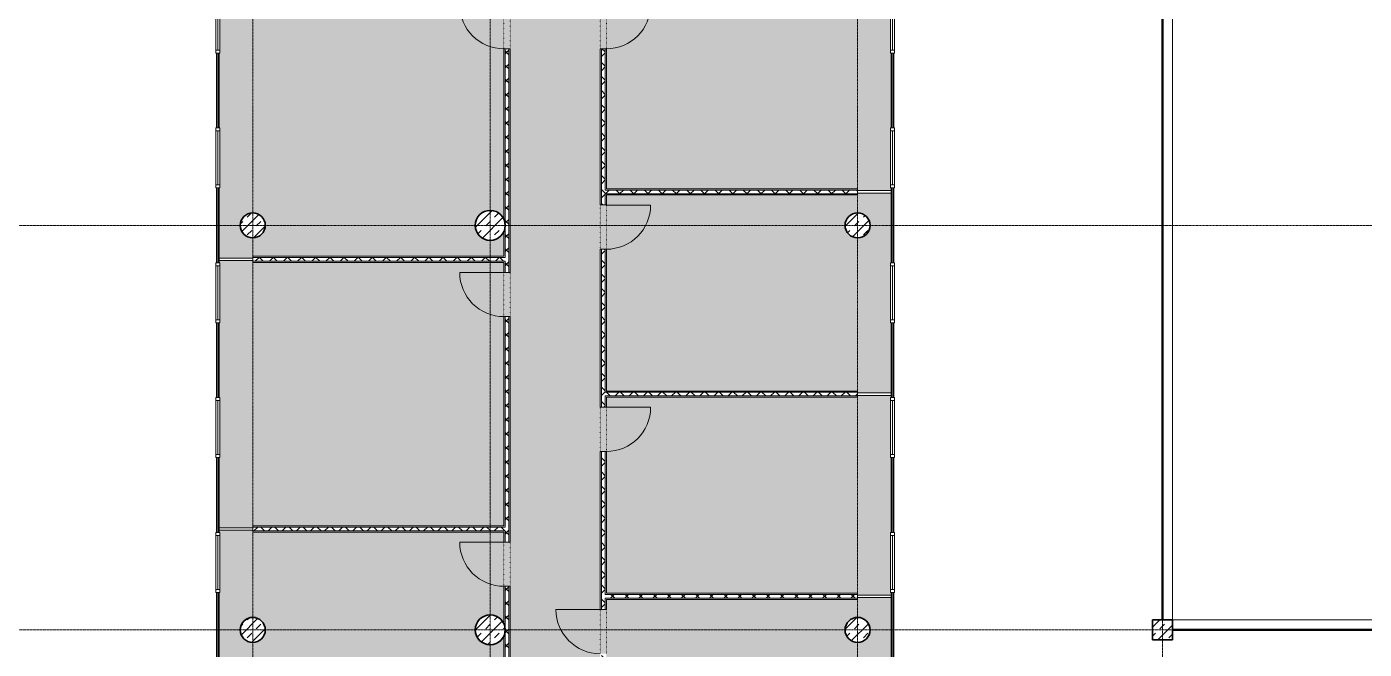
# Model space of a CAD drawing. Header units: millimetres. Extents: x -309577 to 26510, y -302335 to 26695.
# Drawn here: x -248461 to -221701, y -272592 to -260125 of the extents above; entities that cross this region are included whole.
import ezdxf

# ---------------------------------------------------------------- set-up
doc = ezdxf.new("R2010")
doc.units = ezdxf.units.MM
doc.linetypes.add('Rasterlinie', pattern=[22.225, 12.7, -3.175, 3.175, -3.175])
doc.linetypes.add('Über Schnittebene 1', pattern=[1, 0, -1])
for name, color, linetype, lineweight in [('A-DOOR', 1, 'Continuous', 9), ('A-FLOR-OTLN', 6, 'Continuous', 9), ('A-FLOR-PATT', 8, 'Continuous', 9), ('A-GLAZ', 6, 'Continuous', 9), ('A-GLAZ-FRAM', 6, 'Continuous', 9), ('A-GLAZ-GLAS', 6, 'Continuous', 9), ('A-WALL', 2, 'Continuous', 9), ('A-WALL-PATT', 2, 'Continuous', 35), ('S-COLS', 6, 'Continuous', 9), ('S-GRID', 1, 'Continuous', 9)]:
    doc.layers.add(name, color=color, linetype=linetype, lineweight=lineweight)
pattern_1 = [(180, (0, 0), (-6e-14, -500), [])]
pattern_2 = [(45, (0, 0), (-141.42136, 141.42136), []), (135, (0, 0), (-141.42136, -141.42136), [])]

# ---------------------------------------------------------------- blocks, each defined once
blk = doc.blocks.new('STB Stütze - rund - STB d_60-V26-Ebene 1')
at = {"layer": 'S-COLS'}
h = blk.add_hatch(dxfattribs=at)
h.set_pattern_fill('FP_25', color=256, style=0, pattern_type=2)
h.set_pattern_definition([(45, (239188.7, 272202.99), (-179.60512, 179.60512), []), (45, (239368.3, 272202.99), (-179.60512, 179.60512), [127, -127])])
h.paths.add_polyline_path([(0, -300), (59, -294), (115, -277), (167, -249), (212, -212), (249, -167), (277, -115), (294, -59), (300, 0), (294, 59), (277, 115), (249, 167), (212, 212), (167, 249), (115, 277), (59, 294), (0, 300), (-59, 294), (-115, 277), (-167, 249), (-212, 212), (-249, 167), (-277, 115), (-294, 59), (-300, 0), (-294, -59), (-277, -115), (-249, -167), (-212, -212), (-167, -249), (-115, -277), (-59, -294)], flags=0)
at = {"layer": 'S-COLS', "lineweight": 35}
for start, end in [(360, 180), (180, 360)]:
    blk.add_arc((0, 0), 300, start, end, dxfattribs=at)
blk = doc.blocks.new('STB Stütze - rund - STB d_60-V27-Ebene 1')
at = {"layer": 'S-COLS'}
h = blk.add_hatch(dxfattribs=at)
h.set_pattern_fill('FP_26', color=256, style=0, pattern_type=2)
h.set_pattern_definition([(45, (239188.7, 264102.99), (-179.60512, 179.60512), []), (45, (239368.3, 264102.99), (-179.60512, 179.60512), [127, -127])])
h.paths.add_polyline_path([(0, -300), (59, -294), (115, -277), (167, -249), (216, -208), (249, -167), (277, -115), (294, -59), (300, 0), (294, 59), (277, 115), (249, 167), (212, 212), (167, 249), (115, 277), (59, 294), (0, 300), (-59, 294), (-115, 277), (-167, 249), (-212, 212), (-249, 167), (-277, 115), (-294, 59), (-300, 0), (-294, -59), (-277, -115), (-249, -167), (-212, -212), (-167, -249), (-115, -277), (-59, -294)], flags=0)
at = {"layer": 'S-COLS', "lineweight": 35}
for start, end in [(360, 180), (180, 360)]:
    blk.add_arc((0, 0), 300, start, end, dxfattribs=at)
blk = doc.blocks.new('STB Stütze - rund - STB d_50-V31-Ebene 1')
at = {"layer": 'S-COLS'}
h = blk.add_hatch(dxfattribs=at)
h.set_pattern_fill('FP_30', color=256, style=0, pattern_type=2)
h.set_pattern_definition([(45, (243938.7, 264102.99), (-179.60512, 179.60512), []), (45, (244118.3, 264102.99), (-179.60512, 179.60512), [127, -127])])
h.paths.add_polyline_path([(0, -250), (56, -244), (108, -225), (156, -195), (195, -156), (225, -108), (244, -56), (250, 0), (244, 56), (225, 108), (195, 156), (156, 195), (108, 225), (56, 244), (0, 250), (-56, 244), (-108, 225), (-156, 195), (-195, 156), (-225, 108), (-244, 56), (-250, 0), (-244, -56), (-225, -108), (-195, -156), (-156, -195), (-108, -225), (-56, -244)], flags=0)
at = {"layer": 'S-COLS', "lineweight": 35}
for start, end in [(360, 180), (180, 360)]:
    blk.add_arc((0, 0), 250, start, end, dxfattribs=at)
blk = doc.blocks.new('STB Stütze - rund - STB d_50-V32-Ebene 1')
at = {"layer": 'S-COLS'}
h = blk.add_hatch(dxfattribs=at)
h.set_pattern_fill('FP_31', color=256, style=0, pattern_type=2)
h.set_pattern_definition([(45, (231838.7, 264102.99), (-179.60512, 179.60512), []), (45, (232018.3, 264102.99), (-179.60512, 179.60512), [127, -127])])
h.paths.add_polyline_path([(0, -250), (56, -244), (108, -225), (156, -195), (195, -156), (225, -108), (244, -56), (250, 0), (244, 56), (225, 108), (195, 156), (156, 195), (108, 225), (56, 244), (0, 250), (-56, 244), (-108, 225), (-156, 195), (-195, 156), (-225, 108), (-244, 56), (-250, 0), (-244, -56), (-225, -108), (-195, -156), (-156, -195), (-108, -225), (-56, -244)], flags=0)
at = {"layer": 'S-COLS', "lineweight": 35}
for start, end in [(360, 180), (180, 360)]:
    blk.add_arc((0, 0), 250, start, end, dxfattribs=at)
blk = doc.blocks.new('STB Stütze - rund - STB d_50-V33-Ebene 1')
at = {"layer": 'S-COLS'}
h = blk.add_hatch(dxfattribs=at)
h.set_pattern_fill('FP_32', color=256, style=0, pattern_type=2)
h.set_pattern_definition([(45, (243938.7, 272202.99), (-179.60512, 179.60512), []), (45, (244118.3, 272202.99), (-179.60512, 179.60512), [127, -127])])
h.paths.add_polyline_path([(0, -250), (56, -244), (108, -225), (156, -195), (195, -156), (225, -108), (244, -56), (250, 0), (244, 56), (225, 108), (195, 156), (156, 195), (108, 225), (56, 244), (0, 250), (-56, 244), (-108, 225), (-156, 195), (-195, 156), (-225, 108), (-244, 56), (-250, 0), (-244, -56), (-225, -108), (-195, -156), (-156, -195), (-108, -225), (-56, -244)], flags=0)
at = {"layer": 'S-COLS', "lineweight": 35}
for start, end in [(360, 180), (180, 360)]:
    blk.add_arc((0, 0), 250, start, end, dxfattribs=at)
blk = doc.blocks.new('STB Stütze - rund - STB d_50-V34-Ebene 1')
at = {"layer": 'S-COLS'}
h = blk.add_hatch(dxfattribs=at)
h.set_pattern_fill('FP_33', color=256, style=0, pattern_type=2)
h.set_pattern_definition([(45, (231838.7, 272202.99), (-179.60512, 179.60512), []), (45, (232018.3, 272202.99), (-179.60512, 179.60512), [127, -127])])
h.paths.add_polyline_path([(0, -250), (56, -244), (108, -225), (156, -195), (195, -156), (225, -108), (244, -56), (250, 0), (244, 56), (225, 108), (195, 156), (156, 195), (108, 225), (56, 244), (0, 250), (-56, 244), (-108, 225), (-156, 195), (-195, 156), (-225, 108), (-244, 56), (-250, 0), (-244, -56), (-225, -108), (-195, -156), (-156, -195), (-108, -225), (-56, -244)], flags=0)
at = {"layer": 'S-COLS', "lineweight": 35}
for start, end in [(360, 180), (180, 360)]:
    blk.add_arc((0, 0), 250, start, end, dxfattribs=at)
blk = doc.blocks.new('Systemelement - Metallpanel-250422-Ebene 1')
at = {"layer": 'A-GLAZ'}
h = blk.add_hatch(dxfattribs=at)
h.set_pattern_fill('FP_15', color=256, style=0, pattern_type=2)
h.set_pattern_definition(pattern_1)
h.paths.add_polyline_path([(750, 25), (-750, 25), (-750, 15), (750, 15)], flags=0)
h.paths.add_polyline_path([(750, -15), (-750, -15), (-750, -25), (750, -25)], flags=0)
for p, q in [((-750, 25), (655, 25)), ((705, 25), (750, 25)), ((750, -25), (-750, -25))]:
    blk.add_line(p, q, dxfattribs=at)
blk = doc.blocks.new('Systemelement - Metallpanel-V11-Ebene 1')
at = {"layer": 'A-GLAZ'}
h = blk.add_hatch(dxfattribs=at)
h.set_pattern_fill('FP_15', color=256, style=0, pattern_type=2)
h.set_pattern_definition(pattern_1)
h.paths.add_polyline_path([(750, 25), (-750, 25), (-750, 15), (750, 15)], flags=0)
h.paths.add_polyline_path([(750, -15), (-750, -15), (-750, -25), (750, -25)], flags=0)
for p, q in [((-750, 25), (750, 25)), ((750, -25), (-750, -25))]:
    blk.add_line(p, q, dxfattribs=at)
blk = doc.blocks.new('Drehflügel 1-flg - Stahlzarge1 - 88_5 x 2_26-266604-Ebene 1')
at = {"layer": 'A-DOOR', "linetype": 'Über Schnittebene 1'}
for p, q in [((442, 48), (-443, 48)), ((-443, -77), (442, -77))]:
    blk.add_line(p, q, dxfattribs=at)
at = {"layer": 'A-DOOR'}
blk.add_line((442, -962), (442, -77), dxfattribs=at)
blk.add_arc((442, -77), 885, 180, 270, dxfattribs=at)
blk = doc.blocks.new('Drehflügel 1-flg - Stahlzarge1 - 88_5 x 2_26-266603-Ebene 1')
at = {"layer": 'A-DOOR'}
blk.add_line((442, 962), (442, 77), dxfattribs=at)
at = {"layer": 'A-DOOR', "linetype": 'Über Schnittebene 1'}
for p, q in [((-443, 77), (442, 77)), ((442, -48), (-443, -48))]:
    blk.add_line(p, q, dxfattribs=at)
at = {"layer": 'A-DOOR'}
blk.add_arc((442, 77), 885, 90, 180, dxfattribs=at)
blk = doc.blocks.new('Systemelement - Holzverschalung-250436-Ebene 1')
at = {"layer": 'A-GLAZ'}
for p, q in [((337.5, 25), (-337.5, 25)), ((-337.5, 25), (-337.5, -25)), ((337.5, -25), (337.5, 25)), ((-337.5, -25), (337.5, -25))]:
    blk.add_line(p, q, dxfattribs=at)
blk = doc.blocks.new('Fensterelement 1-flg - Standard-250448-Ebene 1')
at = {"layer": 'A-GLAZ-FRAM'}
for p, q in [((-600, -40), (-600, 40)), ((-600, 40), (-540, 40)), ((-540, 40), (-540, -40)), ((540, 40), (-540, 40)), ((540, -40), (540, 40)), ((540, 40), (600, 40)), ((600, 40), (600, -40)), ((-540, -40), (-600, -40)), ((-540, -40), (540, -40)), ((600, -40), (540, -40))]:
    blk.add_line(p, q, dxfattribs=at)
at = {"layer": 'A-GLAZ-GLAS'}
blk.add_line((-540, 0), (540, 0), dxfattribs=at)
blk = doc.blocks.new('Systemelement - Verglasung-250449-Ebene 1')
at = {"layer": 'A-GLAZ'}
for p, q in [((750, 15), (-750, 15)), ((-750, -15), (750, -15))]:
    blk.add_line(p, q, dxfattribs=at)
blk = doc.blocks.new('Systemelement - Metallpanel-250483-Ebene 1')
at = {"layer": 'A-GLAZ'}
h = blk.add_hatch(dxfattribs=at)
h.set_pattern_fill('FP_17', color=256, style=0, pattern_type=2)
h.set_pattern_definition(pattern_1)
h.paths.add_polyline_path([(750, -15), (-750, -15), (-750, -25), (750, -25)], flags=0)
h.paths.add_polyline_path([(750, 25), (-750, 25), (-750, 15), (750, 15)], flags=0)
for p, q in [((-750, 25), (750, 25)), ((-695, -25), (-750, -25)), ((750, -25), (-645, -25))]:
    blk.add_line(p, q, dxfattribs=at)
blk = doc.blocks.new('Systemelement - Metallpanel-V17-Ebene 1')
at = {"layer": 'A-GLAZ'}
h = blk.add_hatch(dxfattribs=at)
h.set_pattern_fill('FP_17', color=256, style=0, pattern_type=2)
h.set_pattern_definition(pattern_1)
h.paths.add_polyline_path([(750, 25), (-750, 25), (-750, 15), (750, 15)], flags=0)
h.paths.add_polyline_path([(750, -15), (-750, -15), (-750, -25), (750, -25)], flags=0)
for p, q in [((-750, 25), (750, 25)), ((750, -25), (-750, -25))]:
    blk.add_line(p, q, dxfattribs=at)
blk = doc.blocks.new('Systemelement - Metallpanel-V19-Ebene 1')
at = {"layer": 'A-GLAZ'}
h = blk.add_hatch(dxfattribs=at)
h.set_pattern_fill('FP_17', color=256, style=0, pattern_type=2)
h.set_pattern_definition(pattern_1)
h.paths.add_polyline_path([(750, 25), (-750, 25), (-750, 15), (750, 15)], flags=0)
h.paths.add_polyline_path([(750, -15), (-750, -15), (-750, -25), (750, -25)], flags=0)
for p, q in [((-750, 25), (750, 25)), ((655, -25), (-750, -25)), ((750, -25), (705, -25))]:
    blk.add_line(p, q, dxfattribs=at)
blk = doc.blocks.new('Fensterelement 1-flg - Standard-250493-Ebene 1')
at = {"layer": 'A-GLAZ-FRAM'}
for p, q in [((-540, 40), (-600, 40)), ((-600, 40), (-600, -40)), ((-540, -40), (-540, 40)), ((-540, 40), (540, 40)), ((600, 40), (540, 40)), ((540, 40), (540, -40)), ((600, -40), (600, 40)), ((-600, -40), (-540, -40)), ((540, -40), (-540, -40)), ((540, -40), (600, -40))]:
    blk.add_line(p, q, dxfattribs=at)
at = {"layer": 'A-GLAZ-GLAS'}
blk.add_line((-540, 0), (540, 0), dxfattribs=at)
blk = doc.blocks.new('Systemelement - Verglasung-250494-Ebene 1')
at = {"layer": 'A-GLAZ'}
for p, q in [((750, 15), (-750, 15)), ((-750, -15), (750, -15))]:
    blk.add_line(p, q, dxfattribs=at)
blk = doc.blocks.new('STB Stütze - rechteckig - STB 40 x 40-V108-Ebene 1')
at = {"layer": 'S-COLS'}
h = blk.add_hatch(dxfattribs=at)
h.set_pattern_fill('FP_123', color=256, style=0, pattern_type=2)
h.set_pattern_definition([(225, (-225738.7, -272202.99), (179.60512, -179.60512), []), (225, (-225918.3, -272202.99), (179.60512, -179.60512), [127, -127])])
h.paths.add_polyline_path([(-200, 200), (-200, -200), (200, -200), (200, 200)], flags=0)
at = {"layer": 'S-COLS', "lineweight": 35}
for p, q in [((-200, 200), (200, 200)), ((-200, -200), (-200, 200)), ((200, 200), (200, -200)), ((200, -200), (-200, -200))]:
    blk.add_line(p, q, dxfattribs=at)
blk = doc.blocks.new('Systemelement - Verglasung-384484-Ebene 1')
at = {"layer": 'A-GLAZ'}
for p, q in [((2500, 15), (-2500, 15)), ((-2500, -15), (2500, -15))]:
    blk.add_line(p, q, dxfattribs=at)
blk = doc.blocks.new('Systemelement - Verglasung-384485-Ebene 1')
at = {"layer": 'A-GLAZ'}
for p, q in [((11950, 15), (-11950, 15)), ((-11950, -15), (11950, -15))]:
    blk.add_line(p, q, dxfattribs=at)

msp = doc.modelspace()

# ---------------------------------------------------------------- hatches: boundary and pattern name
at = {"layer": 'A-FLOR-PATT'}
h = msp.add_hatch(dxfattribs=at)
h.set_pattern_fill('FP_34', color=256, style=0, pattern_type=2)
h.set_pattern_definition([(270, (-237868.69, -258096.74), (100, 6e-15), []), (0, (-237868.69, -258096.74), (200, 200), [100, -700]), (0, (-237768.69, -258496.74), (200, 200), [100, -700])])
h.paths.add_polyline_path([(-234544, -278983), (-234544, -277583), (-236989, -277583), (-236989, -272680), (-236864, -272680), (-236864, -275520), (-231164, -275520), (-231164, -274153), (-231179, -274153), (-231179, -272953), (-231164, -272953), (-231164, -271558), (-231839, -271558), (-231839, -271595), (-236864, -271595), (-236864, -271795), (-236989, -271795), (-236989, -268630), (-236864, -268630), (-236864, -271470), (-231839, -271470), (-231839, -271508), (-231164, -271508), (-231164, -271453), (-231179, -271453), (-231179, -270253), (-231164, -270253), (-231164, -268753), (-231179, -268753), (-231179, -267553), (-231164, -267553), (-231164, -267508), (-231839, -267508), (-231839, -267545), (-236864, -267545), (-236864, -267745), (-236989, -267745), (-236989, -264580), (-236864, -264580), (-236864, -267420), (-231839, -267420), (-231839, -267458), (-231164, -267458), (-231164, -266053), (-231179, -266053), (-231179, -264853), (-231164, -264853), (-231164, -263458), (-231839, -263458), (-231839, -263495), (-236864, -263495), (-236864, -263695), (-236989, -263695), (-236989, -260568), (-236864, -260568), (-236864, -263370), (-231839, -263370), (-231839, -263408), (-231164, -263408), (-231164, -263353), (-231179, -263353), (-231179, -262153), (-231164, -262153), (-231164, -260653), (-231179, -260653), (-231179, -259483), (-236864, -259483), (-236864, -259683), (-236989, -259683), (-236989, -255130), (-236864, -255130), (-236864, -259283), (-231164, -259283), (-231164, -257953), (-231179, -257953), (-231179, -256753), (-231164, -256753), (-231164, -255253), (-231179, -255253), (-231179, -254053), (-231164, -254053), (-231164, -254008), (-231839, -254008), (-231839, -254045), (-236864, -254045), (-236864, -254245), (-236989, -254245), (-236989, -249730), (-236864, -249730), (-236864, -253920), (-231839, -253920), (-231839, -253958), (-231164, -253958), (-231164, -252553), (-231179, -252553), (-231179, -251353), (-231164, -251353), (-231164, -249853), (-231179, -249853), (-231179, -248653), (-231164, -248653), (-231164, -248608), (-231839, -248608), (-231839, -248645), (-236864, -248645), (-236864, -248845), (-236989, -248845), (-236989, -245680), (-236864, -245680), (-236864, -248520), (-231839, -248520), (-231839, -248558), (-231164, -248558), (-231164, -247153), (-231179, -247153), (-231179, -245953), (-231164, -245953), (-231164, -244558), (-231839, -244558), (-231839, -244595), (-236864, -244595), (-236864, -244795), (-236989, -244795), (-236989, -244270), (-236864, -244270), (-236864, -244470), (-231839, -244470), (-231839, -244508), (-231164, -244508), (-231164, -244453), (-231179, -244453), (-231179, -243253), (-231164, -243253), (-231164, -241753), (-231179, -241753), (-231179, -240673), (-236789, -240673), (-236789, -241483), (-236864, -241483), (-236864, -243385), (-236989, -243385), (-236989, -240678), (-237189, -240678), (-237189, -240673), (-238589, -240673), (-238589, -240678), (-238789, -240678), (-238789, -243385), (-238914, -243385), (-238914, -241483), (-238989, -241483), (-238989, -240673), (-244599, -240673), (-244599, -241753), (-244614, -241753), (-244614, -243253), (-244599, -243253), (-244599, -244453), (-244614, -244453), (-244614, -244508), (-243939, -244508), (-243939, -244470), (-238914, -244470), (-238914, -244270), (-238789, -244270), (-238789, -244795), (-238914, -244795), (-238914, -244595), (-243939, -244595), (-243939, -244558), (-244614, -244558), (-244614, -245953), (-244599, -245953), (-244599, -247153), (-244614, -247153), (-244614, -248558), (-243939, -248558), (-243939, -248520), (-238914, -248520), (-238914, -248022), (-238939, -248070), (-238977, -248115), (-239022, -248152), (-239074, -248180), (-239130, -248197), (-239189, -248203), (-239247, -248197), (-239303, -248180), (-239355, -248152), (-239401, -248115), (-239438, -248070), (-239466, -248018), (-239483, -247962), (-239489, -247903), (-239483, -247844), (-239466, -247788), (-239438, -247736), (-239401, -247691), (-239355, -247654), (-239303, -247626), (-239247, -247609), (-239189, -247603), (-239130, -247609), (-239074, -247626), (-239022, -247654), (-238977, -247691), (-238939, -247736), (-238914, -247784), (-238914, -245680), (-238789, -245680), (-238789, -248845), (-238914, -248845), (-238914, -248645), (-243939, -248645), (-243939, -248608), (-244614, -248608), (-244614, -248653), (-244599, -248653), (-244599, -249853), (-244614, -249853), (-244614, -251353), (-244599, -251353), (-244599, -252553), (-244614, -252553), (-244614, -253958), (-243939, -253958), (-243939, -253920), (-238914, -253920), (-238914, -249730), (-238789, -249730), (-238789, -254245), (-238914, -254245), (-238914, -254045), (-243939, -254045), (-243939, -254008), (-244614, -254008), (-244614, -254053), (-244599, -254053), (-244599, -255253), (-244614, -255253), (-244614, -256753), (-244599, -256753), (-244599, -257953), (-244614, -257953), (-244614, -259283), (-238914, -259283), (-238914, -256122), (-238939, -256170), (-238977, -256215), (-239022, -256252), (-239074, -256280), (-239130, -256297), (-239189, -256303), (-239247, -256297), (-239303, -256280), (-239355, -256252), (-239401, -256215), (-239438, -256170), (-239466, -256118), (-239483, -256062), (-239489, -256003), (-239483, -255944), (-239466, -255888), (-239438, -255836), (-239401, -255791), (-239355, -255754), (-239303, -255726), (-239247, -255709), (-239189, -255703), (-239130, -255709), (-239074, -255726), (-239022, -255754), (-238977, -255791), (-238939, -255836), (-238914, -255884), (-238914, -255130), (-238789, -255130), (-238789, -259683), (-238914, -259683), (-238914, -259483), (-244599, -259483), (-244599, -260653), (-244614, -260653), (-244614, -262153), (-244599, -262153), (-244599, -263353), (-244614, -263353), (-244614, -264758), (-243939, -264758), (-243939, -264720), (-238914, -264720), (-238914, -264222), (-238939, -264270), (-238977, -264315), (-239022, -264352), (-239074, -264380), (-239130, -264397), (-239189, -264403), (-239247, -264397), (-239303, -264380), (-239355, -264352), (-239404, -264311), (-239438, -264270), (-239466, -264218), (-239483, -264162), (-239488, -264098), (-239483, -264044), (-239466, -263988), (-239438, -263936), (-239401, -263891), (-239355, -263854), (-239303, -263826), (-239247, -263809), (-239189, -263803), (-239130, -263809), (-239074, -263826), (-239022, -263854), (-238977, -263891), (-238939, -263936), (-238914, -263984), (-238914, -260568), (-238789, -260568), (-238790, -265045), (-238914, -265045), (-238914, -264845), (-243939, -264845), (-243939, -264808), (-244614, -264808), (-244614, -264853), (-244599, -264853), (-244599, -266053), (-244614, -266053), (-244614, -267553), (-244599, -267553), (-244599, -268753), (-244614, -268753), (-244614, -270158), (-243939, -270158), (-243939, -270120), (-238914, -270120), (-238914, -265930), (-238789, -265930), (-238789, -270445), (-238914, -270445), (-238914, -270245), (-243939, -270245), (-243939, -270208), (-244614, -270208), (-244614, -270253), (-244599, -270253), (-244599, -271453), (-244614, -271453), (-244614, -272953), (-244599, -272953), (-244599, -274153), (-244614, -274153), (-244614, -275520), (-238914, -275520), (-238914, -272322), (-238939, -272370), (-238977, -272415), (-239022, -272452), (-239074, -272480), (-239130, -272497), (-239189, -272503), (-239247, -272497), (-239303, -272480), (-239355, -272452), (-239401, -272415), (-239438, -272370), (-239466, -272318), (-239483, -272262), (-239489, -272203), (-239483, -272144), (-239466, -272088), (-239438, -272036), (-239401, -271991), (-239355, -271954), (-239303, -271926), (-239247, -271909), (-239189, -271903), (-239130, -271909), (-239074, -271926), (-239022, -271954), (-238977, -271991), (-238939, -272036), (-238914, -272084), (-238914, -271330), (-238789, -271330), (-238789, -277583), (-241234, -277583), (-241234, -278983), (-237343, -278983)], flags=0)
h.paths.add_polyline_path([(-243939, -272453), (-243994, -272447), (-244047, -272428), (-244095, -272398), (-244134, -272359), (-244164, -272311), (-244182, -272259), (-244189, -272203), (-244182, -272147), (-244164, -272095), (-244134, -272047), (-244095, -272008), (-244047, -271978), (-243994, -271959), (-243939, -271953), (-243883, -271959), (-243830, -271978), (-243783, -272008), (-243743, -272047), (-243713, -272095), (-243695, -272147), (-243689, -272203), (-243695, -272259), (-243713, -272311), (-243743, -272359), (-243783, -272398), (-243830, -272428), (-243883, -272447)], flags=0)
h.paths.add_polyline_path([(-231839, -272453), (-231894, -272447), (-231947, -272428), (-231995, -272398), (-232034, -272359), (-232064, -272311), (-232082, -272259), (-232089, -272203), (-232082, -272147), (-232064, -272095), (-232034, -272047), (-231995, -272008), (-231947, -271978), (-231894, -271959), (-231839, -271953), (-231783, -271959), (-231730, -271978), (-231683, -272008), (-231643, -272047), (-231613, -272095), (-231595, -272147), (-231589, -272203), (-231595, -272259), (-231613, -272311), (-231643, -272359), (-231683, -272398), (-231730, -272428), (-231783, -272447)], flags=0)
h.paths.add_polyline_path([(-231839, -264353), (-231894, -264347), (-231947, -264328), (-231995, -264298), (-232034, -264259), (-232064, -264211), (-232082, -264159), (-232089, -264103), (-232082, -264047), (-232064, -263995), (-232034, -263947), (-231995, -263908), (-231947, -263878), (-231894, -263859), (-231839, -263853), (-231783, -263859), (-231730, -263878), (-231683, -263908), (-231643, -263947), (-231613, -263995), (-231595, -264047), (-231589, -264103), (-231595, -264159), (-231613, -264211), (-231643, -264259), (-231683, -264298), (-231730, -264328), (-231783, -264347)], flags=0)
h.paths.add_polyline_path([(-243939, -264353), (-243994, -264347), (-244047, -264328), (-244095, -264298), (-244134, -264259), (-244164, -264211), (-244182, -264159), (-244189, -264103), (-244182, -264047), (-244164, -263995), (-244134, -263947), (-244095, -263908), (-244047, -263878), (-243994, -263859), (-243939, -263853), (-243883, -263859), (-243830, -263878), (-243783, -263908), (-243743, -263947), (-243713, -263995), (-243695, -264047), (-243689, -264103), (-243695, -264159), (-243713, -264211), (-243743, -264259), (-243783, -264298), (-243830, -264328), (-243883, -264347)], flags=0)
h.paths.add_polyline_path([(-243939, -256253), (-243994, -256247), (-244047, -256228), (-244095, -256198), (-244134, -256159), (-244164, -256111), (-244182, -256059), (-244189, -256003), (-244182, -255947), (-244164, -255895), (-244134, -255847), (-244095, -255808), (-244047, -255778), (-243994, -255759), (-243939, -255753), (-243883, -255759), (-243830, -255778), (-243783, -255808), (-243743, -255847), (-243713, -255895), (-243695, -255947), (-243689, -256003), (-243695, -256059), (-243713, -256111), (-243743, -256159), (-243783, -256198), (-243830, -256228), (-243883, -256247)], flags=0)
h.paths.add_polyline_path([(-231839, -256253), (-231894, -256247), (-231947, -256228), (-231995, -256198), (-232034, -256159), (-232064, -256111), (-232082, -256059), (-232089, -256003), (-232082, -255947), (-232064, -255895), (-232034, -255847), (-231995, -255808), (-231947, -255778), (-231894, -255759), (-231839, -255753), (-231783, -255759), (-231730, -255778), (-231683, -255808), (-231643, -255847), (-231613, -255895), (-231595, -255947), (-231589, -256003), (-231595, -256059), (-231613, -256111), (-231643, -256159), (-231683, -256198), (-231730, -256228), (-231783, -256247)], flags=0)
h.paths.add_polyline_path([(-243939, -248153), (-243994, -248147), (-244047, -248128), (-244095, -248098), (-244134, -248059), (-244164, -248011), (-244182, -247959), (-244189, -247903), (-244182, -247847), (-244164, -247795), (-244134, -247747), (-244095, -247708), (-244047, -247678), (-243994, -247659), (-243939, -247653), (-243883, -247659), (-243830, -247678), (-243783, -247708), (-243743, -247747), (-243713, -247795), (-243695, -247847), (-243689, -247903), (-243695, -247959), (-243713, -248011), (-243743, -248059), (-243783, -248098), (-243830, -248128), (-243883, -248147)], flags=0)
h.paths.add_polyline_path([(-231839, -248153), (-231894, -248147), (-231947, -248128), (-231995, -248098), (-232034, -248059), (-232064, -248011), (-232082, -247959), (-232089, -247903), (-232082, -247847), (-232064, -247795), (-232034, -247747), (-231995, -247708), (-231947, -247678), (-231894, -247659), (-231839, -247653), (-231783, -247659), (-231730, -247678), (-231683, -247708), (-231643, -247747), (-231613, -247795), (-231595, -247847), (-231589, -247903), (-231595, -247959), (-231613, -248011), (-231643, -248059), (-231683, -248098), (-231730, -248128), (-231783, -248147)], flags=0)
at = {"layer": 'A-WALL-PATT', "lineweight": 9}
h = msp.add_hatch(dxfattribs=at)
h.set_pattern_fill('FP_1', color=256, style=0, pattern_type=2)
h.set_pattern_definition(pattern_2)
h.paths.add_polyline_path([(-236889, -275520), (-236889, -272680), (-236964, -272680), (-236964, -275520)], flags=0)
h.paths.add_polyline_path([(-236964, -271795), (-236889, -271795), (-236889, -268630), (-236964, -268630)], flags=0)
h.paths.add_polyline_path([(-236964, -267745), (-236889, -267745), (-236889, -264580), (-236964, -264580)], flags=0)
h.paths.add_polyline_path([(-236889, -263695), (-236889, -260568), (-236964, -260568), (-236964, -263695)], flags=0)
h.paths.add_polyline_path([(-236964, -259683), (-236889, -259683), (-236889, -255130), (-236964, -255130), (-236964, -257226)], flags=0)
h.paths.add_polyline_path([(-236964, -254245), (-236889, -254245), (-236889, -249730), (-236964, -249730), (-236964, -251558)], flags=0)
h.paths.add_polyline_path([(-236889, -248845), (-236889, -245680), (-236964, -245680), (-236964, -248845)], flags=0)
h.paths.add_polyline_path([(-236889, -244795), (-236889, -244270), (-236964, -244270), (-236964, -244795)], flags=0)
h.paths.add_polyline_path([(-236964, -243385), (-236889, -243385), (-236889, -241483), (-236964, -241483)], flags=0)
h = msp.add_hatch(dxfattribs=at)
h.set_pattern_fill('FP_1', color=256, style=0, pattern_type=2)
h.set_pattern_definition(pattern_2)
h.paths.add_polyline_path([(-238814, -275520), (-238814, -271330), (-238889, -271330), (-238889, -275520)], flags=0)
h.paths.add_polyline_path([(-238889, -270445), (-238814, -270445), (-238814, -265930), (-238889, -265930), (-238889, -270220)], flags=0)
h.paths.add_polyline_path([(-238889, -265045), (-238814, -265045), (-238814, -260568), (-238889, -260568), (-238889, -264820)], flags=0)
h.paths.add_polyline_path([(-238889, -259683), (-238814, -259683), (-238814, -259458), (-238889, -259458), (-238889, -259483)], flags=0)
h = msp.add_hatch(dxfattribs=at)
h.set_pattern_fill('FP_1', color=256, style=0, pattern_type=2)
h.set_pattern_definition(pattern_2)
h.paths.add_polyline_path([(-236889, -263470), (-231839, -263470), (-231839, -263395), (-236889, -263395)], flags=0)
h = msp.add_hatch(dxfattribs=at)
h.set_pattern_fill('FP_1', color=256, style=0, pattern_type=2)
h.set_pattern_definition(pattern_2)
h.paths.add_polyline_path([(-238889, -264820), (-238889, -264745), (-243939, -264745), (-243939, -264820), (-238914, -264820)], flags=0)
h = msp.add_hatch(dxfattribs=at)
h.set_pattern_fill('FP_1', color=256, style=0, pattern_type=2)
h.set_pattern_definition(pattern_2)
h.paths.add_polyline_path([(-231839, -267520), (-231839, -267445), (-236889, -267445), (-236889, -267520), (-234449, -267520)], flags=0)
h = msp.add_hatch(dxfattribs=at)
h.set_pattern_fill('FP_1', color=256, style=0, pattern_type=2)
h.set_pattern_definition(pattern_2)
h.paths.add_polyline_path([(-240237, -270220), (-238889, -270220), (-238889, -270145), (-243939, -270145), (-243939, -270220), (-243130, -270220)], flags=0)
h = msp.add_hatch(dxfattribs=at)
h.set_pattern_fill('FP_1', color=256, style=0, pattern_type=2)
h.set_pattern_definition(pattern_2)
h.paths.add_polyline_path([(-234449, -271570), (-231839, -271570), (-231839, -271495), (-236889, -271495), (-236889, -271570), (-236864, -271570)], flags=0)

# ---------------------------------------------------------------- linework, layer by layer
at = {"layer": 'A-FLOR-OTLN'}
for p, q in [((-225539, -272003), (-225539, -248103)), ((-220539, -272003), (-225539, -272003))]:
    msp.add_line(p, q, dxfattribs=at)
at = {"layer": 'A-WALL', "color": 7}
for p, q in [((-238914, -260568), (-238914, -263984)), ((-238789, -260568), (-238914, -260568)), ((-238789, -265045), (-238789, -260568)), ((-236989, -260568), (-236989, -263695)), ((-236864, -260568), (-236989, -260568)), ((-236864, -263370), (-236864, -260568)), ((-231839, -263370), (-236864, -263370)), ((-236864, -263495), (-231839, -263495)), ((-236864, -263695), (-236864, -263495)), ((-231839, -263495), (-231839, -263370)), ((-236989, -263695), (-236864, -263695)), ((-238914, -264222), (-238914, -264720)), ((-236989, -264580), (-236989, -267745)), ((-236864, -264580), (-236989, -264580)), ((-236864, -267420), (-236864, -264580)), ((-238914, -264720), (-243939, -264720)), ((-243939, -264720), (-243939, -264845)), ((-243939, -264845), (-238914, -264845)), ((-238914, -264845), (-238914, -265045)), ((-238914, -265045), (-238789, -265045)), ((-238914, -265930), (-238914, -270120)), ((-238789, -265930), (-238914, -265930)), ((-238789, -270445), (-238789, -265930)), ((-231839, -267420), (-236864, -267420)), ((-236864, -267545), (-231839, -267545)), ((-236864, -267745), (-236864, -267545)), ((-231839, -267545), (-231839, -267420)), ((-236989, -267745), (-236864, -267745)), ((-236989, -268630), (-236989, -271795)), ((-236864, -268630), (-236989, -268630)), ((-236864, -271470), (-236864, -268630)), ((-238914, -270120), (-243939, -270120)), ((-243939, -270120), (-243939, -270245)), ((-243939, -270245), (-238914, -270245)), ((-238914, -270245), (-238914, -270445)), ((-238914, -270445), (-238789, -270445)), ((-238914, -271330), (-238914, -272084)), ((-238789, -271330), (-238914, -271330)), ((-238789, -275520), (-238789, -271330)), ((-231839, -271470), (-236864, -271470)), ((-236864, -271595), (-231839, -271595)), ((-236864, -271795), (-236864, -271595)), ((-231839, -271595), (-231839, -271470)), ((-236989, -271795), (-236864, -271795)), ((-238914, -272322), (-238914, -275520))]:
    msp.add_line(p, q, dxfattribs=at)
at = {"layer": 'A-WALL'}
for p, q in [((-238889, -264745), (-238889, -260568)), ((-238814, -265045), (-238814, -260568)), ((-236964, -263695), (-236964, -260568)), ((-236889, -263395), (-236889, -260568)), ((-236889, -263395), (-231839, -263395)), ((-236889, -263470), (-231839, -263470)), ((-236889, -263695), (-236889, -263470)), ((-236964, -267745), (-236964, -264580)), ((-236889, -267445), (-236889, -264580)), ((-243939, -264745), (-238889, -264745)), ((-243939, -264820), (-238889, -264820)), ((-238889, -265045), (-238889, -264820)), ((-238889, -270145), (-238889, -265930)), ((-238814, -270445), (-238814, -265930)), ((-236889, -267445), (-231839, -267445)), ((-236889, -267520), (-231839, -267520)), ((-236889, -267745), (-236889, -267520)), ((-236964, -271795), (-236964, -268630)), ((-236889, -271495), (-236889, -268630)), ((-243939, -270145), (-238889, -270145)), ((-243939, -270220), (-238889, -270220)), ((-238889, -270445), (-238889, -270220)), ((-238889, -275520), (-238889, -271330)), ((-238814, -275520), (-238814, -271330)), ((-236889, -271495), (-231839, -271495)), ((-236889, -271570), (-231839, -271570)), ((-236889, -271795), (-236889, -271570))]:
    msp.add_line(p, q, dxfattribs=at)
at = {"layer": 'S-GRID', "linetype": 'Rasterlinie'}
for p, q in [((-243939, -235883), (-243939, -280391)), ((-239189, -280391), (-239189, -235883)), ((-231839, -235883), (-231839, -280391)), ((-225739, -235883), (-225739, -296483)), ((-175468, -264103), (-297439, -264103)), ((-175468, -272203), (-297439, -272203))]:
    msp.add_line(p, q, dxfattribs=at)

# ---------------------------------------------------------------- block references
at = {"layer": 'A-DOOR', "rotation": 90}
for name, p in [('Drehflügel 1-flg - Stahlzarge1 - 88_5 x 2_26-266603-Ebene 1', (-238837, -260125)), ('Drehflügel 1-flg - Stahlzarge1 - 88_5 x 2_26-266604-Ebene 1', (-236941, -260125)), ('Drehflügel 1-flg - Stahlzarge1 - 88_5 x 2_26-266604-Ebene 1', (-236941, -264138)), ('Drehflügel 1-flg - Stahlzarge1 - 88_5 x 2_26-266603-Ebene 1', (-238837, -265488)), ('Drehflügel 1-flg - Stahlzarge1 - 88_5 x 2_26-266604-Ebene 1', (-236941, -268188)), ('Drehflügel 1-flg - Stahlzarge1 - 88_5 x 2_26-266603-Ebene 1', (-238837, -270888)), ('Drehflügel 1-flg - Stahlzarge1 - 88_5 x 2_26-266603-Ebene 1', (-236912, -272238))]:
    msp.add_blockref(name, p, dxfattribs=at)
at = {"layer": 'A-GLAZ'}
for name, p, rotation in [('Systemelement - Verglasung-384485-Ebene 1', (-225739, -260053), 90.00000000000007), ('Fensterelement 1-flg - Standard-250448-Ebene 1', (-244639, -260053), 89.9999999999999), ('Fensterelement 1-flg - Standard-250493-Ebene 1', (-231139, -260053), 90.0000000000001), ('Systemelement - Metallpanel-V11-Ebene 1', (-244639, -261403), 269.9999999999999), ('Systemelement - Verglasung-250449-Ebene 1', (-244639, -261403), 269.9999999999999), ('Systemelement - Metallpanel-V17-Ebene 1', (-231139, -261403), 270.0000000000001), ('Systemelement - Verglasung-250494-Ebene 1', (-231139, -261403), 270.0000000000001), ('Fensterelement 1-flg - Standard-250448-Ebene 1', (-244639, -262753), 89.9999999999999), ('Fensterelement 1-flg - Standard-250493-Ebene 1', (-231139, -262753), 90.0000000000001), ('Systemelement - Metallpanel-250422-Ebene 1', (-244639, -264103), 269.9999999999999), ('Systemelement - Verglasung-250449-Ebene 1', (-244639, -264103), 269.9999999999999), ('Systemelement - Metallpanel-250483-Ebene 1', (-231139, -264103), 270.0000000000001), ('Systemelement - Verglasung-250494-Ebene 1', (-231139, -264103), 270.0000000000001), ('Fensterelement 1-flg - Standard-250448-Ebene 1', (-244639, -265453), 89.9999999999999), ('Systemelement - Holzverschalung-250436-Ebene 1', (-244276, -264783), 180), ('Fensterelement 1-flg - Standard-250493-Ebene 1', (-231139, -265453), 90.0000000000001), ('Systemelement - Metallpanel-V11-Ebene 1', (-244639, -266803), 269.9999999999999), ('Systemelement - Verglasung-250449-Ebene 1', (-244639, -266803), 269.9999999999999), ('Systemelement - Metallpanel-V19-Ebene 1', (-231139, -266803), 270.0000000000001), ('Systemelement - Verglasung-250494-Ebene 1', (-231139, -266803), 270.0000000000001), ('Fensterelement 1-flg - Standard-250448-Ebene 1', (-244639, -268153), 89.9999999999999), ('Fensterelement 1-flg - Standard-250493-Ebene 1', (-231139, -268153), 90.0000000000001), ('Systemelement - Metallpanel-250422-Ebene 1', (-244639, -269503), 269.9999999999999), ('Systemelement - Verglasung-250449-Ebene 1', (-244639, -269503), 269.9999999999999), ('Systemelement - Metallpanel-V17-Ebene 1', (-231139, -269503), 270.0000000000001), ('Systemelement - Verglasung-250494-Ebene 1', (-231139, -269503), 270.0000000000001), ('Fensterelement 1-flg - Standard-250448-Ebene 1', (-244639, -270853), 89.9999999999999), ('Systemelement - Holzverschalung-250436-Ebene 1', (-244276, -270183), 180), ('Fensterelement 1-flg - Standard-250493-Ebene 1', (-231139, -270853), 90.0000000000001), ('Systemelement - Metallpanel-V11-Ebene 1', (-244639, -272203), 269.9999999999999), ('Systemelement - Verglasung-250449-Ebene 1', (-244639, -272203), 269.9999999999999), ('Systemelement - Metallpanel-250483-Ebene 1', (-231139, -272203), 270.0000000000001), ('Systemelement - Verglasung-250494-Ebene 1', (-231139, -272203), 270.0000000000001), ('Systemelement - Verglasung-384484-Ebene 1', (-223039, -272203), 180)]:
    msp.add_blockref(name, p, dxfattribs=dict(at, rotation=rotation))
for p in [(-231501, -263433), (-231501, -267483), (-231501, -271533)]:
    msp.add_blockref('Systemelement - Holzverschalung-250436-Ebene 1', p, dxfattribs=at)
at = {"layer": 'S-COLS'}
for name, p in [('STB Stütze - rund - STB d_50-V31-Ebene 1', (-243939, -264103)), ('STB Stütze - rund - STB d_60-V27-Ebene 1', (-239189, -264103)), ('STB Stütze - rund - STB d_50-V32-Ebene 1', (-231839, -264103)), ('STB Stütze - rund - STB d_50-V33-Ebene 1', (-243939, -272203)), ('STB Stütze - rund - STB d_60-V26-Ebene 1', (-239189, -272203)), ('STB Stütze - rund - STB d_50-V34-Ebene 1', (-231839, -272203))]:
    msp.add_blockref(name, p, dxfattribs=at)
at = {"layer": 'S-COLS', "rotation": 180}
msp.add_blockref('STB Stütze - rechteckig - STB 40 x 40-V108-Ebene 1', (-225739, -272203), dxfattribs=at)

doc.saveas('drawing.dxf')
